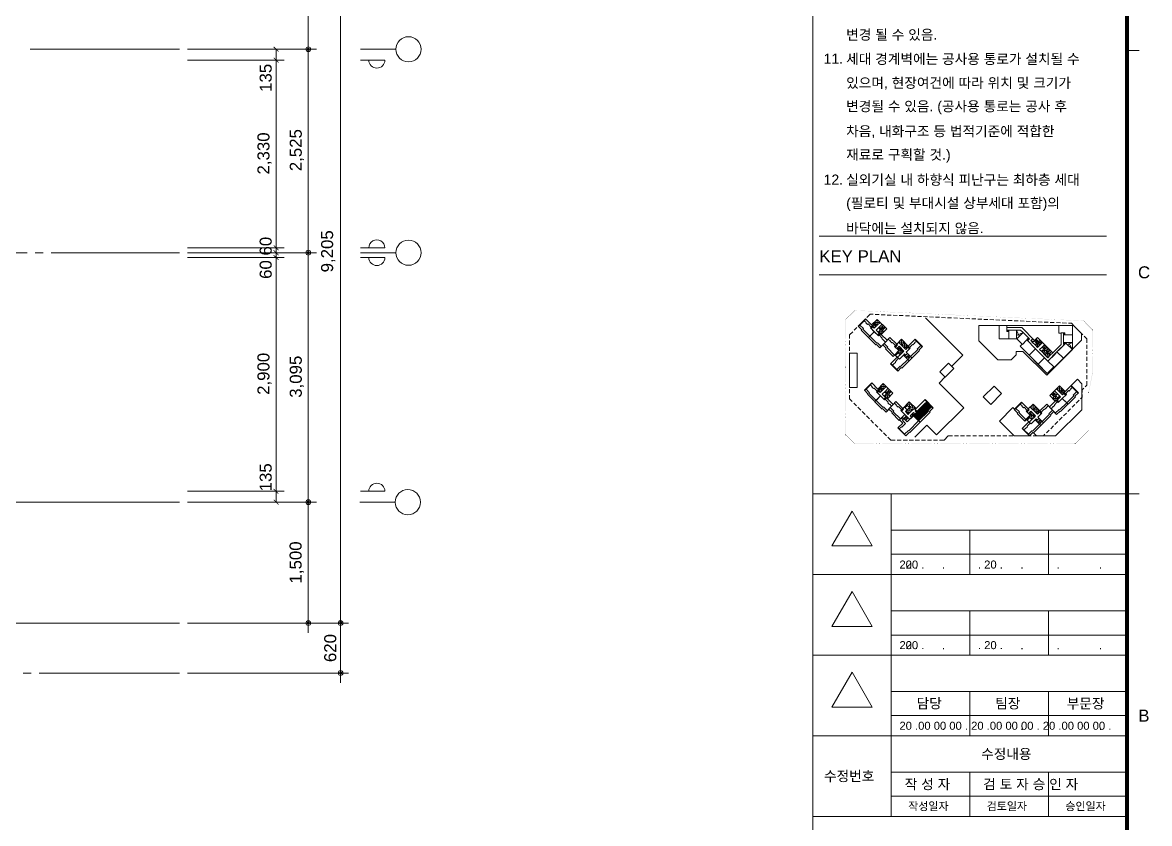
# Model space of a CAD drawing. Header units: millimetres. Extents: x 906 to 41302, y 848 to 28850.
# Drawn here: x 27318 to 41302, y 8011 to 17947 of the extents above; entities that cross this region are included whole.
import ezdxf

# ---------------------------------------------------------------- set-up
doc = ezdxf.new("R2010")
doc.units = ezdxf.units.MM
for name, color, linetype in [('PDF_0', 7, 'Continuous'), ('PDF_A-ANNO-TITL', 7, 'Continuous'), ('PDF_A-ST-AXIS-CEN', 7, 'Continuous'), ('PDF_A-ST-AXIS-DIM', 7, 'Continuous'), ('PDF_X-FORM(동탄)$G-BORD-FORM', 7, 'Continuous'), ('PDF_X-단위세대$및$주동평면도$A-ST-AXIS-CEN', 7, 'Continuous'), ('PDF_문자', 7, 'Continuous')]:
    doc.layers.add(name, color=color, linetype=linetype)
doc.layers.add('PDF_A-ANNO-KEY', color=7, linetype='Continuous', true_color=0x666666)
doc.layers.add('PDF_A-SITE-BLDG-PAT', color=7, linetype='Continuous', true_color=0xb7b7b7)
doc.styles.add('PDF Arial', font='arial.ttf')

msp = doc.modelspace()

# ---------------------------------------------------------------- linework, layer by layer
at = {"layer": 'PDF_0', "lineweight": 13}
for points in [[(30864, 17496), (30864, 17737)], [(30864, 14971), (30864, 15211)], [(30864, 12117), (30864, 11877)], [(31264, 10616), (31264, 10377)]]:
    msp.add_lwpolyline(points, close=True, dxfattribs=at)
for points in [[(30864, 10616), (30864, 10377)], [(31264, 9997), (31264, 9757)]]:
    msp.add_lwpolyline(points, dxfattribs=at)
for centre, radius in [((30865, 17616), 30.2), ((30865, 17616), 30.2), ((30865, 17616), 15.3), ((30865, 17616), 15.3), ((30865, 15092), 30.2), ((30865, 15092), 30.2), ((30865, 15092), 15.3), ((30865, 15092), 15.3), ((30865, 11997), 30.2), ((30865, 11997), 30.2), ((30865, 11997), 15.3), ((30865, 11997), 15.3), ((30865, 10497), 30.2), ((30865, 10497), 15.3), ((31265, 10497), 30.2), ((31265, 10497), 30.2), ((31265, 10497), 15.3), ((31265, 10497), 15.3), ((31265, 9877), 30.2), ((31265, 9877), 15.3)]:
    msp.add_circle(centre, radius, dxfattribs=at)
at = {"layer": 'PDF_0', "transparency": 33554559}
for points in [[(30498, 17590), (30431, 17643), (30438, 17650)], [(30492, 17583), (30498, 17590), (30431, 17643)], [(30498, 17454), (30431, 17508), (30438, 17514)], [(30438, 17514), (30431, 17508), (30498, 17454)], [(30492, 17448), (30498, 17454), (30431, 17508)], [(30431, 17508), (30498, 17454), (30492, 17448)], [(30438, 15185), (30431, 15179), (30498, 15125)], [(30438, 15185), (30431, 15179), (30498, 15125)], [(30431, 15179), (30498, 15125), (30492, 15118)], [(30431, 15179), (30498, 15125), (30492, 15118)], [(30438, 15125), (30431, 15118), (30498, 15064)], [(30498, 15064), (30431, 15118), (30438, 15125)], [(30431, 15118), (30498, 15064), (30492, 15058)], [(30492, 15058), (30498, 15064), (30431, 15118)], [(30498, 15005), (30431, 15058), (30438, 15064)], [(30498, 15005), (30431, 15058), (30438, 15064)], [(30492, 14999), (30498, 15005), (30431, 15058)], [(30492, 14999), (30498, 15005), (30431, 15058)], [(30438, 12164), (30431, 12158), (30498, 12105)], [(30498, 12105), (30431, 12158), (30438, 12164)], [(30431, 12158), (30498, 12105), (30492, 12099)], [(30492, 12099), (30498, 12105), (30431, 12158)], [(30438, 12030), (30431, 12024), (30498, 11970)], [(30431, 12024), (30498, 11970), (30492, 11963)]]:
    msp.add_solid(points, dxfattribs=at)
at = {"layer": 'PDF_A-ANNO-KEY', "color": 7, "lineweight": 0}
for points in [[(37647, 14374), (37647, 14376)], [(40593, 14134), (40597, 14134)], [(37535, 13671), (37532, 13671)], [(40546, 13358), (40549, 13358)], [(37535, 12832), (37532, 12832)], [(40382, 12723), (40382, 12720)]]:
    msp.add_lwpolyline(points, dxfattribs=at)
at = {"layer": 'PDF_A-ANNO-KEY', "lineweight": 9}
for points in [[(37923, 14265), (37854, 14196), (37779, 14272), (37688, 14181), (37732, 14137), (37725, 14131), (37908, 13948), (37915, 13954), (37958, 13911), (37994, 13947), (38034, 13907), (38028, 13900), (38122, 13806), (38142, 13826), (38172, 13796), (38088, 13713), (38179, 13623), (38223, 13666), (38229, 13660), (38447, 13877), (38441, 13884), (38484, 13928), (38393, 14018), (38310, 13934), (38226, 14018), (38166, 13957), (38082, 14041), (38046, 14005), (37974, 14077), (38043, 14146)], [(37762, 14248), (37708, 14194), (37752, 14151), (37745, 14144), (37833, 14056), (37888, 14111), (37839, 14161), (37848, 14170), (37810, 14208), (37804, 14203), (37796, 14211), (37795, 14210), (37783, 14223), (37785, 14225)], [(37960, 14228), (37886, 14228), (37923, 14191)], [(39186, 14190), (40359, 14190), (40461, 14089), (40461, 14007), (40027, 13573), (39731, 13868), (39648, 13868), (39648, 13824), (39588, 13764), (39420, 13764), (39186, 13998)], [(39437, 14190), (39437, 14022), (39556, 14022), (39556, 14116), (39534, 14116), (39534, 14190)], [(39437, 14190), (39437, 14022), (39658, 14022), (39722, 13958), (39697, 13933), (40035, 13595), (40114, 13675), (40121, 13667), (40347, 13893), (40347, 14190), (40178, 14190), (40178, 14093), (40205, 14093), (40205, 13953), (40103, 13851), (39914, 14041), (39877, 14003), (39717, 14163), (39534, 14163), (39534, 14190)], [(39556, 14133), (39652, 14133), (39652, 14022), (39556, 14022)], [(40347, 14071), (40347, 14190), (40178, 14190), (40178, 14093), (40205, 14093), (40205, 14096), (40253, 14096), (40253, 14071)], [(37888, 14111), (37833, 14056), (37921, 13968), (37929, 13974), (37975, 13928), (37994, 13947), (37992, 13949), (38027, 13984), (38003, 14008), (38001, 14006), (37988, 14019), (37989, 14019), (37980, 14026), (37986, 14032), (37948, 14071), (37938, 14061)], [(38062, 14021), (38046, 14005), (38047, 14003), (38009, 13965), (38055, 13920), (38048, 13914), (38139, 13822), (38142, 13826), (38193, 13877), (38140, 13930), (38150, 13939), (38112, 13977), (38106, 13972), (38098, 13981), (38085, 13993), (38087, 13995)], [(38284, 13857), (38339, 13803), (38427, 13891), (38421, 13897), (38464, 13940), (38410, 13995), (38387, 13972), (38389, 13970), (38376, 13957), (38368, 13949), (38362, 13955), (38324, 13917), (38334, 13908)], [(39734, 14102), (39656, 14024), (39725, 13955), (39803, 14034)], [(39780, 14010), (39725, 13955), (39722, 13958), (39697, 13933), (39810, 13820), (39890, 13899)], [(39790, 14000), (39813, 14023), (39803, 14034)], [(39836, 14006), (39858, 13984), (39842, 13989)], [(40236, 14071), (40347, 14071), (40347, 13976), (40236, 13976)], [(37675, 13846), (37580, 13846), (37580, 13419), (37675, 13419)], [(38298, 13946), (38225, 13945), (38262, 13982), (38189, 13982), (38261, 13909)], [(39890, 13899), (39810, 13820), (39921, 13710), (40001, 13789)], [(39987, 13878), (39979, 13886), (39962, 13869)], [(40000, 13891), (39970, 13921), (40002, 13953)], [(40043, 13748), (40115, 13676), (40114, 13675), (40121, 13667), (40235, 13782), (40155, 13861)], [(40155, 13861), (40235, 13782), (40346, 13892), (40266, 13971)], [(38200, 13772), (38190, 13782), (38152, 13744), (38157, 13738), (38149, 13730), (38136, 13717), (38134, 13719), (38112, 13697), (38166, 13642), (38209, 13685), (38215, 13679), (38304, 13768), (38249, 13822)], [(38278, 13821), (38249, 13822), (38263, 13836)], [(38809, 13722), (38876, 13656), (38769, 13549), (38702, 13615)], [(40001, 13789), (39921, 13710), (40035, 13595), (40115, 13676), (40043, 13748), (40042, 13747)], [(40078, 13826), (40063, 13828), (40061, 13844)], [(37999, 13469), (37931, 13401), (37856, 13476), (37765, 13385), (37808, 13341), (37802, 13335), (37985, 13152), (37991, 13159), (38034, 13115), (38070, 13152), (38111, 13112), (38104, 13104), (38198, 13010), (38204, 13015), (38240, 12979), (38178, 12918), (38278, 12819), (38325, 12866), (38329, 12862), (38581, 13114), (38573, 13121), (38620, 13168), (38518, 13269), (38407, 13158), (38322, 13243), (38241, 13161), (38157, 13245), (38121, 13209), (38050, 13281), (38119, 13350)], [(37839, 13452), (37785, 13399), (37828, 13355), (37822, 13349), (37910, 13260), (37965, 13315), (37914, 13365), (37923, 13374), (37886, 13412), (37880, 13407), (37871, 13415), (37859, 13428), (37861, 13430)], [(38037, 13432), (37962, 13433), (37999, 13395)], [(39374, 13437), (39466, 13345), (39332, 13210), (39240, 13302)], [(39625, 13147), (39668, 13103), (39661, 13097), (39756, 13002), (39776, 13023), (39806, 12993), (39722, 12910), (39812, 12819), (39856, 12862), (39863, 12856), (40080, 13074), (40074, 13080), (40114, 13120), (40150, 13084), (40193, 13128), (40200, 13121), (40383, 13304), (40377, 13311), (40420, 13354), (40329, 13445), (40255, 13370), (40185, 13439), (40065, 13319), (40134, 13250), (40063, 13178), (40027, 13214), (39944, 13131), (39860, 13214), (39799, 13154), (39715, 13238)], [(37965, 13315), (37910, 13260), (37997, 13172), (38004, 13178), (38050, 13132), (38070, 13152), (38068, 13153), (38103, 13188), (38079, 13212), (38077, 13210), (38064, 13223), (38056, 13231), (38062, 13237), (38024, 13275), (38014, 13265)], [(40222, 13402), (40148, 13402), (40185, 13365)], [(40401, 13368), (40356, 13324), (40363, 13317), (40275, 13229), (40220, 13284), (40271, 13334), (40261, 13343), (40299, 13382), (40305, 13376), (40313, 13385), (40326, 13396), (40324, 13399), (40346, 13422)], [(40261, 13324), (40246, 13358), (40237, 13350)], [(38138, 13226), (38121, 13209), (38123, 13208), (38085, 13170), (38131, 13124), (38123, 13118), (38212, 13030), (38266, 13084), (38216, 13135), (38226, 13145), (38188, 13183), (38183, 13176), (38174, 13185), (38161, 13197), (38164, 13200)], [(38226, 13125), (38243, 13160), (38252, 13151)], [(38360, 13206), (38286, 13208), (38324, 13170)], [(38373, 13069), (38438, 13005), (38560, 13128), (38553, 13134), (38601, 13182), (38538, 13243), (38512, 13218), (38419, 13124), (38424, 13120)], [(39800, 13152), (39809, 13143), (39783, 13118)], [(39918, 13053), (39972, 12998), (40061, 13087), (40055, 13094), (40099, 13138), (40061, 13176), (40063, 13178), (40046, 13194), (40021, 13169), (40023, 13167), (40010, 13154), (40002, 13146), (39997, 13151), (39958, 13113), (39968, 13103)], [(40081, 13157), (40116, 13122), (40114, 13120), (40134, 13101), (40181, 13148), (40187, 13141), (40275, 13229), (40220, 13284), (40170, 13234), (40161, 13244), (40123, 13206), (40129, 13200), (40120, 13192), (40108, 13179), (40106, 13182)], [(38235, 13053), (38223, 13041), (38246, 13018), (38239, 13011), (38277, 12973), (38250, 12947), (38230, 12926), (38225, 12932), (38197, 12905), (38264, 12839), (38311, 12885), (38315, 12882), (38438, 13005), (38373, 13069), (38296, 12992)], [(38414, 13111), (38395, 13130), (38405, 13139)], [(39745, 12893), (39800, 12839), (39843, 12882), (39849, 12876), (39937, 12964), (39883, 13019), (39833, 12969), (39823, 12978), (39786, 12940), (39791, 12935), (39783, 12926), (39770, 12914), (39768, 12916)], [(39912, 13016), (39883, 13019), (39896, 13032)]]:
    msp.add_lwpolyline(points, close=True, dxfattribs=at)
for points in [[(37783, 14268), (37692, 14177)], [(37839, 14161), (37869, 14172), (37848, 14151), (37860, 14182), (37887, 14154), (37923, 14191), (37923, 14265)], [(37708, 14194), (37752, 14151), (37745, 14144), (37833, 14056), (37921, 13968), (37929, 13974), (37975, 13928)], [(37848, 14170), (37810, 14208), (37804, 14203), (37796, 14211), (37795, 14210), (37783, 14223), (37785, 14225), (37762, 14248)], [(37939, 14111), (37950, 14092), (37935, 14107), (37954, 14096), (37929, 14071), (37963, 14086), (37939, 14111), (37974, 14146), (38008, 14111), (37939, 14111), (37935, 14107), (37910, 14132), (37949, 14170), (37974, 14146), (37974, 14077), (37963, 14086), (37938, 14061), (37839, 14161), (37864, 14187), (37854, 14196), (37911, 14179)], [(37923, 14191), (37874, 14216), (37911, 14179), (37886, 14228)], [(37874, 14216), (37887, 14154)], [(37958, 14162), (37940, 14163), (37966, 14137), (37958, 14162), (37950, 14153), (37949, 14170), (37984, 14205)], [(37950, 14153), (37974, 14146)], [(37989, 14131), (38023, 14166), (37983, 14171), (38006, 14148), (37966, 14154), (37999, 14188)], [(39534, 14163), (39534, 14116), (39556, 14116), (39556, 14133), (39652, 14133), (39652, 14022)], [(39534, 14116), (39556, 14133), (39534, 14133), (39556, 14116), (39556, 14022)], [(39658, 14022), (39656, 14024), (39734, 14102), (39704, 14133), (39652, 14133), (39686, 14055)], [(37888, 14111), (37816, 14039)], [(37954, 14096), (37938, 14061)], [(37948, 14071), (37986, 14032), (37980, 14026), (37989, 14019), (37988, 14019), (38001, 14006), (38003, 14008), (38027, 13984)], [(37994, 13947), (37992, 13949), (38047, 14003), (38046, 14005)], [(38062, 14021), (38087, 13995), (38085, 13993), (38098, 13981), (38106, 13972), (38112, 13977), (38150, 13939)], [(38226, 14018), (38225, 13945)], [(38324, 13917), (38362, 13955), (38368, 13949), (38376, 13957), (38389, 13970), (38387, 13972), (38410, 13995)], [(38390, 14014), (38481, 13925)], [(39652, 14063), (39734, 14102), (39803, 14034), (39725, 13955), (39722, 13958)], [(39921, 13710), (40001, 13789), (39890, 13899), (39780, 14010), (39813, 14023)], [(39830, 14001), (39847, 13994), (39853, 13978), (39830, 14001), (39855, 14025)], [(39842, 13989), (39847, 13994)], [(39877, 14003), (39853, 13978), (39884, 13947), (39945, 13949), (39915, 13977)], [(39895, 14021), (39927, 13989), (39888, 13982), (39911, 14005), (39872, 13998), (39903, 13966)], [(39913, 13917), (39915, 13977), (39975, 13980), (39913, 13917), (39884, 13947), (39947, 14008), (39945, 13949)], [(40205, 14093), (40205, 14096), (40253, 14096), (40253, 14071), (40236, 14096), (40236, 14071), (40253, 14096)], [(40347, 14071), (40236, 14071), (40236, 13976), (40347, 13976), (40289, 13949)], [(38009, 13965), (38055, 13920), (38048, 13914), (38139, 13822)], [(38166, 13957), (38167, 13956), (38140, 13930), (38193, 13877), (38142, 13826), (38173, 13840), (38175, 13859), (38208, 13825), (38240, 13857), (38207, 13891), (38193, 13877), (38196, 13931)], [(38177, 13949), (38140, 13930)], [(38168, 13959), (38177, 13949), (38150, 13921), (38169, 13958)], [(38165, 13848), (38151, 13818), (38184, 13850), (38165, 13848), (38173, 13840)], [(38175, 13859), (38240, 13857), (38255, 13872), (38196, 13931), (38168, 13902), (38222, 13905), (38207, 13891), (38208, 13825), (38177, 13794)], [(38207, 13891), (38255, 13872)], [(38222, 13905), (38240, 13857)], [(38261, 13909), (38313, 13929), (38278, 13893), (38261, 13909), (38262, 13982)], [(38298, 13946), (38278, 13893)], [(38355, 13786), (38284, 13857), (38334, 13908), (38309, 13933), (38310, 13934)], [(38334, 13908), (38303, 13919), (38325, 13898), (38313, 13929)], [(38464, 13940), (38421, 13897), (38427, 13891), (38339, 13803)], [(39890, 13899), (39810, 13820)], [(39970, 13861), (39939, 13891), (39970, 13921), (40033, 13922), (40000, 13891), (40054, 13837), (40070, 13835), (40072, 13820), (40006, 13825), (40000, 13891), (39970, 13861), (40006, 13825)], [(40036, 13855), (40006, 13825), (40041, 13789), (40036, 13855), (39970, 13861), (39979, 13886)], [(40001, 13789), (40042, 13747), (40127, 13831), (40155, 13861), (40235, 13782)], [(40039, 13851), (40071, 13884), (40031, 13891), (40055, 13868), (40016, 13875), (40047, 13908)], [(40103, 13851), (40072, 13820), (40054, 13837), (40087, 13868)], [(40155, 13861), (40184, 13890), (40266, 13971), (40346, 13892), (40299, 13976)], [(40258, 13963), (40236, 13976), (40236, 13957), (40244, 13949), (40254, 13976)], [(38092, 13716), (38183, 13626)], [(38190, 13782), (38152, 13744), (38157, 13738), (38149, 13730), (38136, 13717), (38134, 13719), (38112, 13697)], [(38166, 13642), (38209, 13685), (38215, 13679), (38304, 13768)], [(38172, 13796), (38173, 13799), (38200, 13772), (38249, 13822), (38320, 13751)], [(38300, 13842), (38265, 13807), (38263, 13836)], [(38316, 13826), (38280, 13791), (38321, 13786), (38298, 13808), (38338, 13803), (38303, 13768)], [(40072, 13820), (40041, 13789)], [(40114, 13675), (40115, 13676), (40043, 13748)], [(40063, 13828), (40070, 13835)], [(37859, 13473), (37768, 13382)], [(37923, 13374), (37886, 13412), (37880, 13407), (37871, 13415), (37859, 13428), (37861, 13430), (37839, 13452)], [(37914, 13365), (37946, 13376), (37923, 13355), (37935, 13386), (37962, 13359), (37999, 13395), (37999, 13469)], [(37999, 13395), (37950, 13420), (37987, 13383), (37962, 13433)], [(40417, 13351), (40326, 13442), (40408, 13523), (40464, 13467), (40464, 13143), (40137, 12819), (39900, 12819), (39863, 12856)], [(40240, 13347), (40222, 13328), (40185, 13365), (40185, 13439)], [(37785, 13399), (37828, 13355), (37822, 13349), (37910, 13260), (37997, 13172), (38004, 13178), (38050, 13132)], [(37965, 13315), (37893, 13244)], [(37987, 13383), (37931, 13401), (37940, 13391), (37914, 13365), (38014, 13265), (38040, 13291), (38050, 13281), (38049, 13350), (38025, 13375), (37986, 13336), (38011, 13311), (38015, 13316), (38084, 13315), (38049, 13350), (38015, 13316), (38040, 13291), (38005, 13275), (38030, 13300), (38014, 13265)], [(37950, 13420), (37962, 13359)], [(38015, 13316), (38026, 13296), (38011, 13311), (38030, 13300)], [(38033, 13366), (38041, 13341), (38016, 13367), (38033, 13366), (38025, 13357), (38025, 13375), (38059, 13410)], [(38049, 13350), (38025, 13357)], [(38064, 13335), (38099, 13370), (38059, 13375), (38082, 13353), (38042, 13358), (38076, 13393)], [(40085, 13339), (40120, 13304), (40126, 13345), (40102, 13321), (40109, 13361), (40143, 13328)], [(40126, 13378), (40160, 13343), (40100, 13284), (40170, 13283), (40173, 13280), (40158, 13264), (40180, 13243), (40146, 13259), (40170, 13283), (40135, 13319), (40134, 13250), (40136, 13252), (40138, 13250), (40146, 13259), (40170, 13234), (40220, 13284), (40271, 13334), (40246, 13358), (40254, 13366), (40252, 13368), (40255, 13370), (40198, 13352)], [(40134, 13101), (40181, 13148), (40187, 13141), (40275, 13229), (40363, 13317), (40356, 13324), (40401, 13368)], [(40155, 13267), (40173, 13280), (40181, 13305), (40189, 13296), (40165, 13290), (40189, 13315), (40189, 13296)], [(40173, 13280), (40199, 13305), (40160, 13343)], [(40181, 13305), (40199, 13305)], [(40222, 13402), (40198, 13352), (40235, 13389), (40185, 13365)], [(40235, 13389), (40222, 13328)], [(40271, 13334), (40237, 13350)], [(40346, 13422), (40324, 13399), (40326, 13396), (40313, 13385), (40305, 13376), (40299, 13382), (40261, 13343)], [(38024, 13275), (38062, 13237), (38056, 13231), (38064, 13223), (38077, 13210), (38079, 13212), (38103, 13188)], [(38070, 13152), (38068, 13153), (38123, 13208), (38121, 13209)], [(38085, 13170), (38131, 13124), (38123, 13118), (38212, 13030)], [(38138, 13226), (38164, 13200), (38161, 13197), (38174, 13185), (38183, 13176), (38188, 13183), (38226, 13145)], [(38204, 13015), (38201, 13019), (38266, 13084), (38216, 13135), (38243, 13160), (38241, 13161)], [(38216, 13135), (38252, 13151)], [(38235, 13053), (38296, 12992), (38424, 13120), (38396, 13148), (38407, 13158), (38383, 13161), (38396, 13148), (38394, 13172)], [(38322, 13243), (38324, 13170), (38295, 13141), (38258, 13178), (38277, 13176)], [(38601, 13182), (38553, 13134), (38560, 13128), (38438, 13005), (38315, 12882), (38311, 12885), (38264, 12839)], [(38266, 13187), (38268, 13168), (38298, 13196), (38266, 13187), (38277, 13176), (38286, 13208)], [(38295, 13141), (38284, 13131), (38318, 13097), (38394, 13172), (38322, 13169), (38356, 13135), (38284, 13131), (38274, 13120), (38307, 13086), (38318, 13097), (38322, 13169)], [(38360, 13206), (38356, 13135)], [(38419, 13124), (38491, 13196), (38512, 13218), (38538, 13243)], [(38515, 13266), (38616, 13165)], [(39629, 13151), (39609, 13171), (39441, 13003), (39624, 12819), (39812, 12819)], [(39627, 13143), (39718, 13234)], [(39799, 13154), (39800, 13152), (39784, 13136), (39746, 13174), (39740, 13169), (39732, 13177), (39732, 13176), (39719, 13189), (39721, 13191), (39698, 13214), (39644, 13160), (39688, 13117), (39681, 13110), (39770, 13022), (39824, 13077), (39774, 13127), (39784, 13136), (39746, 13174), (39740, 13169), (39732, 13177), (39732, 13176), (39719, 13189), (39721, 13191), (39698, 13214)], [(39644, 13160), (39688, 13117), (39681, 13110), (39770, 13022), (39753, 13005)], [(39860, 13214), (39859, 13141), (39896, 13178), (39823, 13177), (39895, 13105), (39932, 13142), (39859, 13141)], [(39896, 13178), (39895, 13105), (39911, 13089), (39947, 13124), (39895, 13105)], [(39958, 13113), (39997, 13151), (40002, 13146), (40010, 13154), (40023, 13167), (40021, 13169), (40046, 13194)], [(40114, 13120), (40116, 13122), (40061, 13176), (40063, 13178)], [(40081, 13157), (40106, 13182), (40108, 13179), (40120, 13192), (40129, 13200), (40123, 13206), (40161, 13244)], [(40170, 13283), (40158, 13264), (40155, 13267), (40170, 13234)], [(40220, 13284), (40292, 13212)], [(38223, 13041), (38246, 13018), (38239, 13011), (38277, 12973), (38250, 12947), (38230, 12926), (38225, 12932), (38197, 12905)], [(38277, 13011), (38309, 13043), (38269, 13050), (38293, 13027), (38253, 13034), (38285, 13066)], [(38266, 13084), (38328, 13024)], [(38274, 13120), (38297, 13118)], [(38307, 13086), (38297, 13118), (38286, 13107), (38284, 13131)], [(38286, 13107), (38318, 13097)], [(38332, 13067), (38394, 13091), (38375, 13110), (38332, 13067), (38352, 13047), (38375, 13110)], [(38455, 12988), (38373, 13069)], [(38395, 13130), (38424, 13120)], [(39770, 13022), (39807, 13037), (39795, 13048), (39785, 13014), (39817, 13046), (39795, 13048)], [(39774, 13127), (39809, 13143)], [(39874, 13053), (39855, 13102), (39802, 13099), (39829, 13128), (39889, 13068), (39874, 13053), (39806, 13058), (39842, 13022), (39874, 13053), (39840, 13086), (39827, 13074), (39824, 13077)], [(39807, 13037), (39806, 13058)], [(39954, 12948), (39883, 13019), (39833, 12969), (39807, 12994), (39806, 12993)], [(39810, 12991), (39842, 13022), (39840, 13086), (39889, 13068)], [(39827, 13074), (39829, 13128)], [(39896, 13032), (39898, 13003), (39933, 13038)], [(39911, 13089), (39932, 13142)], [(39937, 12965), (39972, 13000), (39932, 13005), (39954, 12982), (39914, 12988), (39949, 13023)], [(39989, 12983), (39918, 13053), (39968, 13103), (39942, 13130), (39944, 13131)], [(39968, 13103), (39937, 13116), (39958, 13095), (39947, 13124)], [(39972, 12998), (40061, 13087), (40055, 13094), (40099, 13138)], [(38182, 12921), (38281, 12822)], [(39726, 12913), (39816, 12822)], [(39823, 12978), (39786, 12940), (39791, 12935), (39783, 12926), (39770, 12914), (39768, 12916), (39745, 12893)], [(39800, 12839), (39843, 12882), (39849, 12876), (39937, 12964)]]:
    msp.add_lwpolyline(points, dxfattribs=at)
at = {"layer": 'PDF_A-ANNO-KEY', "color": 7, "lineweight": 5}
for points in [[(37778, 14271), (37743, 14236)], [(37874, 14328), (37836, 14329), (37796, 14289)], [(37949, 14325), (37899, 14327)], [(38024, 14320), (37973, 14323)], [(38098, 14317), (38048, 14319)], [(38173, 14314), (38123, 14316)], [(38248, 14311), (38198, 14313)], [(38323, 14308), (38274, 14310)], [(38398, 14303), (38348, 14306)], [(38473, 14300), (38423, 14302)], [(38548, 14297), (38498, 14299)], [(38523, 14283), (38986, 13821), (38848, 13683)], [(38623, 14294), (38573, 14296)], [(38698, 14291), (38648, 14293)], [(38773, 14286), (38722, 14289)], [(38847, 14283), (38797, 14285)], [(38922, 14280), (38873, 14282)], [(38997, 14277), (38948, 14279)], [(39073, 14273), (39023, 14276)], [(39148, 14270), (39097, 14272)], [(39222, 14266), (39172, 14268)], [(39297, 14263), (39247, 14265)], [(37672, 14165), (37638, 14130)], [(37725, 14218), (37690, 14183)], [(39372, 14260), (39322, 14262)], [(39447, 14256), (39398, 14259)], [(39522, 14253), (39472, 14255)], [(39597, 14249), (39547, 14252)], [(39672, 14246), (39622, 14248)], [(39747, 14243), (39697, 14245)], [(39822, 14239), (39772, 14242)], [(39897, 14236), (39846, 14238)], [(39971, 14232), (39921, 14235)], [(40046, 14229), (39997, 14231)], [(40121, 14226), (40072, 14228)], [(40197, 14222), (40147, 14225)], [(40271, 14219), (40221, 14221)], [(40368, 14181), (40333, 14217), (40296, 14218)], [(40421, 14128), (40386, 14163)], [(37620, 14112), (37579, 14072), (37579, 14026)], [(37579, 14001), (37579, 13951)], [(40474, 14075), (40439, 14110)], [(40527, 13973), (40527, 14022), (40492, 14057)], [(37579, 13926), (37579, 13876)], [(37579, 13850), (37579, 13801)], [(40527, 13898), (40527, 13949)], [(40527, 13824), (40527, 13874)], [(37579, 13776), (37579, 13726)], [(40527, 13749), (40527, 13799)], [(40527, 13674), (40527, 13723)], [(37579, 13701), (37579, 13650)], [(37579, 13626), (37579, 13576)], [(40527, 13599), (40527, 13648)], [(40527, 13523), (40527, 13573)], [(37579, 13551), (37579, 13501)], [(37579, 13476), (37579, 13426)], [(38768, 13550), (38692, 13474), (38997, 13168), (38661, 12831), (38539, 12953), (38389, 12802)], [(40506, 13429), (40527, 13450), (40527, 13499)], [(37579, 13401), (37579, 13351)], [(37579, 13325), (37579, 13281), (37615, 13245)], [(40447, 13280), (40468, 13299), (40468, 13333)], [(40468, 13357), (40468, 13390), (40489, 13411)], [(37632, 13227), (37668, 13192)], [(37685, 13174), (37721, 13139)], [(40289, 13121), (40324, 13156)], [(40342, 13174), (40378, 13209)], [(40394, 13227), (40430, 13262)], [(37738, 13121), (37774, 13085)], [(37792, 13068), (37827, 13032)], [(37845, 13015), (37880, 12979)], [(40183, 13015), (40218, 13050)], [(40236, 13068), (40271, 13103)], [(37898, 12962), (37933, 12926)], [(37951, 12908), (37986, 12874)], [(40024, 12856), (40059, 12892)], [(40077, 12908), (40112, 12944)], [(40130, 12962), (40165, 12997)], [(38004, 12856), (38039, 12821)], [(38057, 12803), (38093, 12767), (38148, 12767)], [(38173, 12767), (38223, 12767)], [(38248, 12767), (38298, 12767)], [(38322, 12767), (38373, 12767)], [(38397, 12767), (38448, 12767)], [(38473, 12767), (38522, 12767)], [(38548, 12767), (38597, 12767)], [(38623, 12767), (38673, 12767)], [(38698, 12767), (38753, 12767), (38805, 12819), (38858, 12819)], [(38883, 12819), (38933, 12819)], [(38958, 12819), (39008, 12819)], [(39033, 12819), (39083, 12819)], [(39109, 12819), (39158, 12819)], [(39183, 12819), (39233, 12819)], [(39258, 12819), (39308, 12819)], [(39333, 12819), (39383, 12819)], [(39408, 12819), (39458, 12819)], [(39483, 12819), (39533, 12819)], [(39558, 12819), (39608, 12819)], [(39634, 12819), (39683, 12819)], [(39708, 12819), (39758, 12819)], [(39783, 12819), (39834, 12819)], [(39858, 12819), (39908, 12819)], [(39933, 12819), (39987, 12819), (40006, 12839)]]:
    msp.add_lwpolyline(points, dxfattribs=at)
at = {"layer": 'PDF_A-ANNO-KEY', "color": 7, "lineweight": 25}
msp.add_lwpolyline([(40595, 13593), (40595, 13593)], dxfattribs=at)
at = {"layer": 'PDF_A-ANNO-KEY', "color": 7, "transparency": 33554559}
for points in [[(37535, 14267), (37532, 14267), (37535, 14024)], [(37532, 14267), (37535, 14024), (37532, 14024)], [(37646, 14376), (37535, 14266), (37533, 14268)], [(37648, 14374), (37646, 14376), (37535, 14266)], [(37933, 14364), (37647, 14374), (37647, 14376)], [(37933, 14361), (37933, 14364), (37647, 14374)], [(37973, 14359), (37973, 14363), (37962, 14359)], [(37973, 14363), (37962, 14359), (37962, 14363)], [(38013, 14357), (38013, 14361), (38003, 14357)], [(38013, 14361), (38003, 14357), (38003, 14361)], [(38293, 14348), (38043, 14356), (38043, 14359)], [(38293, 14345), (38293, 14348), (38043, 14356)], [(38333, 14346), (38322, 14344), (38322, 14347)], [(38333, 14343), (38333, 14346), (38322, 14344)], [(38372, 14344), (38362, 14341), (38362, 14345)], [(38372, 14341), (38372, 14344), (38362, 14341)], [(38652, 14331), (38403, 14339), (38403, 14343)], [(38652, 14329), (38652, 14331), (38403, 14339)], [(38692, 14327), (38692, 14330), (38682, 14327)], [(38692, 14330), (38682, 14327), (38682, 14330)], [(38732, 14325), (38732, 14328), (38722, 14326)], [(38732, 14328), (38722, 14326), (38722, 14328)], [(39012, 14315), (38761, 14323), (38763, 14327)], [(39011, 14312), (39012, 14315), (38761, 14323)], [(39051, 14313), (39042, 14311), (39042, 14314)], [(39051, 14311), (39051, 14313), (39042, 14311)], [(39092, 14309), (39092, 14312), (39081, 14309)], [(39092, 14312), (39081, 14309), (39082, 14312)], [(39371, 14299), (39121, 14308), (39121, 14310)], [(39371, 14296), (39371, 14299), (39121, 14308)], [(39411, 14294), (39411, 14297), (39402, 14295)], [(39411, 14297), (39402, 14295), (39402, 14297)], [(39452, 14295), (39441, 14293), (39441, 14296)], [(39452, 14292), (39452, 14295), (39441, 14293)], [(39731, 14282), (39481, 14291), (39481, 14294)], [(39731, 14279), (39731, 14282), (39481, 14291)], [(39771, 14278), (39771, 14281), (39761, 14278)], [(39771, 14281), (39761, 14278), (39761, 14281)], [(39811, 14276), (39811, 14279), (39801, 14276)], [(39811, 14279), (39801, 14276), (39801, 14279)], [(40091, 14266), (39841, 14275), (39841, 14278)], [(40091, 14263), (40091, 14266), (39841, 14275)], [(40131, 14264), (40120, 14262), (40120, 14265)], [(40131, 14261), (40131, 14264), (40120, 14262)], [(40170, 14262), (40161, 14260), (40161, 14263)], [(40170, 14260), (40170, 14262), (40161, 14260)], [(40487, 14248), (40201, 14258), (40201, 14261)], [(40487, 14245), (40487, 14248), (40201, 14258)], [(40596, 14134), (40486, 14246), (40488, 14248)], [(40593, 14133), (40596, 14134), (40486, 14246)], [(40593, 13918), (40597, 13918), (40593, 14134)], [(40597, 13918), (40593, 14134), (40597, 14134)], [(37535, 13994), (37532, 13994), (37535, 13984)], [(37532, 13994), (37535, 13984), (37532, 13984)], [(37535, 13954), (37532, 13954), (37535, 13944)], [(37532, 13954), (37535, 13944), (37532, 13944)], [(37535, 13914), (37532, 13914), (37535, 13671)], [(37532, 13914), (37535, 13671), (37532, 13671)], [(40593, 13878), (40597, 13878), (40593, 13889)], [(40597, 13878), (40593, 13889), (40597, 13889)], [(40593, 13839), (40597, 13839), (40593, 13848)], [(40597, 13839), (40593, 13848), (40597, 13848)], [(40593, 13593), (40597, 13593), (40593, 13808)], [(40597, 13593), (40593, 13808), (40597, 13808)], [(37535, 13671), (37532, 13671), (37535, 13486)], [(37532, 13671), (37535, 13486), (37532, 13486)], [(40546, 13358), (40549, 13358), (40593, 13593)], [(40549, 13358), (40593, 13593), (40597, 13593)], [(37535, 13457), (37532, 13457), (37535, 13447)], [(37532, 13457), (37535, 13447), (37532, 13447)], [(37535, 13417), (37532, 13417), (37535, 13407)], [(37532, 13417), (37535, 13407), (37532, 13407)], [(37535, 13376), (37532, 13376), (37535, 13127)], [(37532, 13376), (37535, 13127), (37532, 13127)], [(40546, 13178), (40549, 13178), (40546, 13358)], [(40549, 13178), (40546, 13358), (40549, 13358)], [(40546, 13138), (40549, 13138), (40546, 13148)], [(40549, 13138), (40546, 13148), (40549, 13148)], [(37535, 13097), (37532, 13097), (37535, 13086)], [(37532, 13097), (37535, 13086), (37532, 13086)], [(37535, 13057), (37532, 13057), (37535, 13047)], [(37532, 13057), (37535, 13047), (37532, 13047)], [(37535, 13016), (37532, 13016), (37535, 12832)], [(37532, 13016), (37535, 12832), (37532, 12832)], [(40546, 13098), (40549, 13098), (40546, 13109)], [(40549, 13098), (40546, 13109), (40549, 13109)], [(40546, 12888), (40549, 12888), (40546, 13068)], [(40549, 12888), (40546, 13068), (40549, 13068)], [(40381, 12723), (40383, 12720), (40547, 12889)], [(40383, 12720), (40547, 12889), (40549, 12887)], [(37535, 12833), (37533, 12831), (37646, 12723)], [(37533, 12831), (37646, 12723), (37644, 12720)], [(37645, 12723), (37645, 12720), (37878, 12723)], [(37645, 12720), (37878, 12723), (37878, 12720)], [(37908, 12723), (37908, 12720), (37918, 12723)], [(37908, 12720), (37918, 12723), (37918, 12720)], [(37948, 12723), (37948, 12720), (37958, 12723)], [(37948, 12720), (37958, 12723), (37958, 12720)], [(37988, 12723), (37988, 12720), (38238, 12723)], [(37988, 12720), (38238, 12723), (38238, 12720)], [(38268, 12723), (38268, 12720), (38278, 12723)], [(38268, 12720), (38278, 12723), (38278, 12720)], [(38307, 12723), (38307, 12720), (38318, 12723)], [(38307, 12720), (38318, 12723), (38318, 12720)], [(38348, 12723), (38348, 12720), (38598, 12723)], [(38348, 12720), (38598, 12723), (38598, 12720)], [(38628, 12723), (38628, 12720), (38638, 12723)], [(38628, 12720), (38638, 12723), (38638, 12720)], [(38668, 12723), (38668, 12720), (38678, 12723)], [(38668, 12720), (38678, 12723), (38678, 12720)], [(38708, 12723), (38708, 12720), (38958, 12723)], [(38708, 12720), (38958, 12723), (38958, 12720)], [(38988, 12723), (38988, 12720), (38997, 12723)], [(38988, 12720), (38997, 12723), (38997, 12720)], [(39028, 12723), (39028, 12720), (39038, 12723)], [(39028, 12720), (39038, 12723), (39038, 12720)], [(39068, 12723), (39068, 12720), (39318, 12723)], [(39068, 12720), (39318, 12723), (39318, 12720)], [(39348, 12723), (39348, 12720), (39358, 12723)], [(39348, 12720), (39358, 12723), (39358, 12720)], [(39388, 12723), (39388, 12720), (39398, 12723)], [(39388, 12720), (39398, 12723), (39398, 12720)], [(39428, 12723), (39428, 12720), (39678, 12723)], [(39428, 12720), (39678, 12723), (39678, 12720)], [(39708, 12723), (39708, 12720), (39718, 12723)], [(39708, 12720), (39718, 12723), (39718, 12720)], [(39748, 12723), (39748, 12720), (39758, 12723)], [(39748, 12720), (39758, 12723), (39758, 12720)], [(39788, 12723), (39788, 12720), (40038, 12723)], [(39788, 12720), (40038, 12723), (40038, 12720)], [(40067, 12723), (40067, 12720), (40078, 12723)], [(40067, 12720), (40078, 12723), (40078, 12720)], [(40108, 12723), (40108, 12720), (40118, 12723)], [(40108, 12720), (40118, 12723), (40118, 12720)], [(40148, 12723), (40148, 12720), (40382, 12723)], [(40148, 12720), (40382, 12723), (40382, 12720)]]:
    msp.add_solid(points, dxfattribs=at)
at = {"layer": 'PDF_A-ANNO-TITL', "lineweight": 13}
for points in [[(37205, 15299), (40770, 15299)], [(37205, 14819), (40770, 14819)]]:
    msp.add_lwpolyline(points, dxfattribs=at)
at = {"layer": 'PDF_A-SITE-BLDG-PAT', "lineweight": 0}
msp.add_lwpolyline([(38512, 13218), (38512, 13218), (38512, 13218)], close=True, dxfattribs=at)
at = {"layer": 'PDF_A-SITE-BLDG-PAT', "transparency": 33554559}
for points in [[(38476, 13182), (38553, 13134), (38428, 13134)], [(38512, 13218), (38601, 13182), (38476, 13182)], [(38601, 13182), (38476, 13182), (38553, 13134)], [(38538, 13244), (38564, 13218), (38512, 13218)], [(38565, 13218), (38565, 13218), (38512, 13218)], [(38565, 13218), (38512, 13218), (38564, 13218)], [(38565, 13218), (38512, 13218), (38601, 13182)], [(38424, 13120), (38373, 13069), (38502, 13069)], [(38373, 13069), (38502, 13069), (38438, 13005)], [(38422, 13128), (38557, 13124), (38419, 13124)], [(38557, 13124), (38419, 13124), (38553, 13120)], [(38419, 13124), (38553, 13120), (38424, 13120)], [(38428, 13134), (38560, 13128), (38422, 13128)], [(38560, 13128), (38422, 13128), (38557, 13124)], [(38424, 13120), (38553, 13120), (38502, 13069)], [(38553, 13134), (38428, 13134), (38560, 13128)]]:
    msp.add_solid(points, dxfattribs=at)
at = {"layer": 'PDF_A-ST-AXIS-CEN', "lineweight": 5}
for points in [[(27764, 17616), (29264, 17616)], [(27764, 15092), (29264, 15092)], [(27764, 11996), (29264, 11996)], [(27025, 10497), (29264, 10497)], [(27764, 9876), (29264, 9876)]]:
    msp.add_lwpolyline(points, dxfattribs=at)
at = {"layer": 'PDF_A-ST-AXIS-DIM', "lineweight": 13}
for points in [[(30864, 17676), (30864, 19642)], [(31264, 19642), (31264, 10557)], [(29365, 17616), (30565, 17616)], [(30464, 15211), (30464, 15151), (30464, 15092), (30464, 15032), (30464, 15092), (30464, 15151), (30464, 17482), (30464, 17616)], [(30864, 15151), (30864, 17557)], [(31952, 17616), (31514, 17616)], [(30464, 11996), (30464, 12132), (30464, 15032), (30464, 14971)], [(30864, 12057), (30864, 15032)], [(31952, 15092), (31514, 15092)], [(29365, 11996), (30565, 11996)], [(30864, 10557), (30864, 11937)], [(31942, 11996), (31504, 11996)], [(30965, 10497), (29365, 10497), (31365, 10497), (29365, 10497)], [(31264, 9937), (31264, 10436)], [(29365, 9876), (31365, 9876)]]:
    msp.add_lwpolyline(points, dxfattribs=at)
for points in [[(30965, 17616), (29365, 17616)], [(30565, 17482), (29365, 17482)], [(30565, 15151), (29365, 15151)], [(30965, 15092), (29365, 15092)], [(30565, 15092), (29365, 15092)], [(30565, 15032), (29365, 15032)], [(30565, 12132), (29365, 12132)], [(30965, 11996), (29365, 11996)]]:
    msp.add_lwpolyline(points, close=True, dxfattribs=at)
for points in [[(31615, 17482, 1), (31815, 17482), (31514, 17482)], [(31615, 15152, -1), (31815, 15151), (31514, 15151)], [(31615, 15032, 1), (31815, 15032), (31514, 15032)], [(31615, 12132, -1), (31815, 12132), (31514, 12132)]]:
    msp.add_lwpolyline(points, format="xyb", dxfattribs=at)
for centre in [(32108, 17616), (32108, 15092), (32099, 11997)]:
    msp.add_circle(centre, 156, dxfattribs=at)
at = {"layer": 'PDF_X-FORM(동탄)$G-BORD-FORM', "lineweight": 13}
for points in [[(37124, 28749), (37124, 949)], [(41024, 17599), (41174, 17599)], [(37124, 12099), (41024, 12099), (41174, 12099)], [(38099, 8099), (38099, 12099)], [(38099, 11649), (41024, 11649)], [(39075, 11099), (39075, 11649)], [(40049, 11099), (40049, 11649)], [(38099, 11350), (41024, 11350)], [(37124, 11099), (41024, 11099)], [(38099, 10649), (41024, 10649)], [(39075, 10099), (39075, 10649)], [(40049, 10099), (40049, 10649)], [(38099, 10349), (41024, 10349)], [(37124, 10099), (41024, 10099)], [(38099, 9649), (41024, 9649)], [(39075, 9100), (39075, 9649)], [(40049, 9100), (40049, 9649)], [(38099, 9349), (41024, 9349)], [(37124, 9100), (41024, 9100)], [(38099, 8649), (41024, 8649)], [(39075, 8099), (39075, 8649)], [(40049, 8099), (40049, 8649)], [(38099, 8349), (41024, 8349)], [(37124, 8099), (41024, 8099)]]:
    msp.add_lwpolyline(points, dxfattribs=at)
at = {"layer": 'PDF_X-FORM(동탄)$G-BORD-FORM', "lineweight": 0, "const_width": 49.7}
msp.add_lwpolyline([(1124, 1099), (41025, 1099), (41025, 28599), (1124, 28599)], close=True, dxfattribs=at)
at = {"layer": 'PDF_X-FORM(동탄)$G-BORD-FORM', "lineweight": 13}
for points in [[(37862, 11454), (37612, 11887), (37362, 11454)], [(37862, 10455), (37612, 10888), (37362, 10455)], [(37862, 9455), (37612, 9888), (37362, 9455)]]:
    msp.add_lwpolyline(points, close=True, dxfattribs=at)
at = {"layer": 'PDF_X-단위세대$및$주동평면도$A-ST-AXIS-CEN', "lineweight": 5}
for points in [[(27412, 17616), (27764, 17616)], [(24975, 15092), (27375, 15092)], [(27474, 15092), (27575, 15092)], [(27674, 15092), (27764, 15092)], [(24797, 11996), (27764, 11996)], [(27324, 9876), (27425, 9876)], [(27524, 9876), (27764, 9876)]]:
    msp.add_lwpolyline(points, dxfattribs=at)

# ---------------------------------------------------------------- texts
at = {"layer": 'PDF_문자', "attachment_point": 7, "style": 'PDF Arial'}
for s, insert, char_height in [('변경 될 수 있음.', (37539, 17721), 124.5), ('11.', (37259, 17437), 124.5), ('세대 경계벽에는 공사용 통로가 설치될 수', (37539, 17420), 124.49), ('있으며, 현장여건에 따라 위치 및 크기가', (37539, 17114), 124.49), ('변경될 수 있음. (공사용 통로는 공사 후', (37539, 16809), 124.49), ('차음, 내화구조 등 법적기준에 적합한', (37539, 16514), 124.49), ('재료로 구획할 것.)', (37539, 16209), 124.49), ('12.', (37259, 15937), 124.5), ('실외기실 내 하향식 피난구는 최하층 세대', (37539, 15921), 124.49), ('(필로티 및 부대시설 상부세대 포함)의', (37539, 15609), 124.49), ('바닥에는 설치되지 않음.', (37539, 15321), 124.49), ('KEY PLAN', (37205, 14974), 149.4), ('C', (41160, 14772), 149), ('20 .', (38200, 11172), 99.6), ('. 20 .', (38200, 11172), 99.6), ('.', (38726, 11173), 99.6), ('. 20 .', (39174, 11172), 99.6), ('.', (39701, 11173), 99.6), ('.', (40149, 11172), 99.6), ('.', (40676, 11173), 99.6), ('20 .', (38200, 10172), 99.6), ('. 20 .', (38200, 10172), 99.6), ('. 20 .', (39174, 10172), 99.6), ('.', (38726, 10172), 99.6), ('.', (39701, 10172), 99.6), ('.', (40149, 10172), 99.6), ('.', (40676, 10172), 99.6), ('담당', (38413, 9426), 124.5), ('팀장', (39388, 9425), 124.5), ('부문장', (40276, 9424), 124.5), ('B', (41164, 9274), 149), ('20 .00 00 00 . 20 .00 00 00 . 20 .00 00 00 .', (38200, 9172), 99.59), ('.', (38726, 9172), 99.6), ('.', (39701, 9172), 99.6), ('.', (40676, 9172), 99.6), ('수정내용', (39214, 8798), 124.5), ('수정번호', (37264, 8523), 124.5), ('작 성 자', (38265, 8423), 124.5), ('검 토 자 승 인 자', (39240, 8423), 124.49), ('작성일자', (38309, 8164), 99.6), ('검토일자', (39283, 8164), 99.6), ('승인일자', (40259, 8164), 99.6)]:
    msp.add_mtext(s, dxfattribs=dict(at, insert=insert, char_height=char_height))
at = {"layer": 'PDF_문자', "char_height": 149.4, "attachment_point": 7, "rotation": 90, "style": 'PDF Arial'}
for s, insert in [('135', (30412, 17087)), ('2,330', (30410, 16062)), ('2,525', (30811, 16103)), ('60 60', (30412, 14767)), ('9,205', (31200, 14848)), ('2,900', (30410, 13328)), ('3,095', (30811, 13292)), ('135', (30412, 12131)), ('1,500', (30809, 10988)), ('620', (31213, 10013))]:
    msp.add_mtext(s, dxfattribs=dict(at, insert=insert))

doc.saveas('drawing.dxf')
